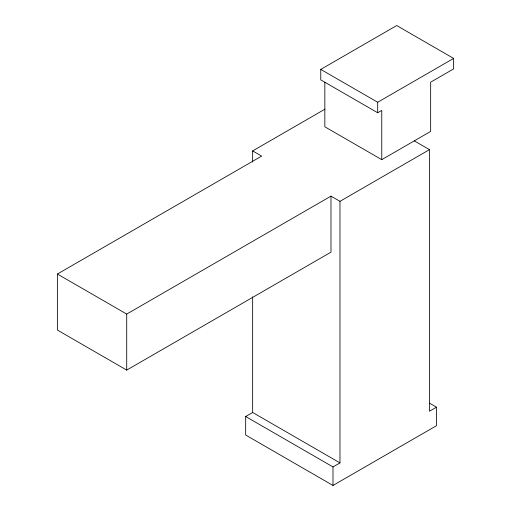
<?xml version="1.0" encoding="UTF-8"?>
<svg xmlns="http://www.w3.org/2000/svg" width="511" height="511" viewBox="0 0 511 511"><rect width="100%" height="100%" fill="white"/><g stroke="black" fill="none" stroke-linecap="round" stroke-linejoin="round"><path stroke-width="0.77" d="M381.762 159.656L381.762 110.402L377.686 112.752L320.761 79.888L320.761 69.394L396.702 25.55L453.621 58.414L453.621 68.908L430.652 82.175L430.652 131.429L381.762 159.656L324.836 126.792L324.836 82.303M252.651 162.083L252.651 150.917L324.958 109.169M339.975 201.328L339.975 462.896L252.651 412.479L245.67 416.51L245.67 435.033L332.993 485.45L436.483 425.701L436.483 407.178L429.495 411.208L429.495 149.646L339.975 201.328L330.987 196.141L330.987 252.159L126.715 370.092L57.379 330.055L57.379 274.043L261.645 156.104L252.651 150.917M320.761 69.394L377.686 102.257L453.621 58.414M57.379 274.043L126.715 314.073L330.987 196.141M245.67 416.51L332.993 466.926L339.975 462.896M414.293 140.87L429.495 149.646M429.604 403.205L436.483 407.178M377.686 102.257L377.686 112.752M332.993 466.926L332.993 485.45M252.651 296.846L252.651 412.479M126.715 314.073L126.715 370.092"/></g></svg>
